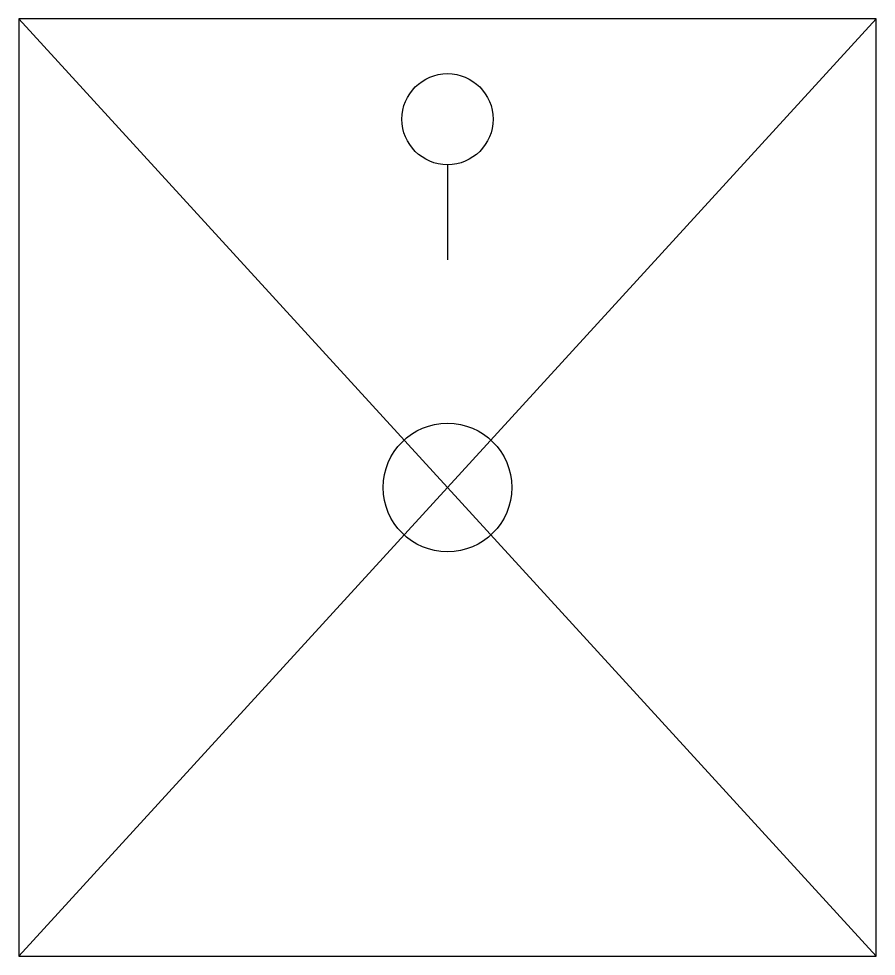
# Model space of a CAD drawing. Header units: metres. Extents: x 280 to 920, y 280 to 980.
import ezdxf

# ---------------------------------------------------------------- set-up
doc = ezdxf.new("R2010")
doc.units = ezdxf.units.M

msp = doc.modelspace()

# ---------------------------------------------------------------- linework, layer by layer
for p, q in [((280, 280), (920, 980)), ((920, 280), (280, 980)), ((600, 871), (600, 800))]:
    msp.add_line(p, q)
msp.add_lwpolyline([(280, 280), (920, 280), (920, 980), (280, 980)], close=True)
for centre, radius in [((600, 905), 34), ((600, 630), 48)]:
    msp.add_circle(centre, radius)

doc.saveas('drawing.dxf')
